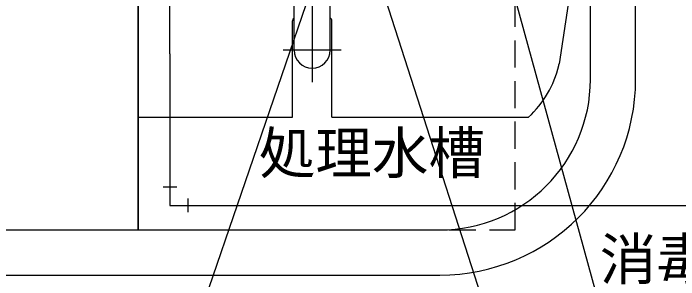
# Model space of a CAD drawing. Units: millimetres, scale not verified. Extents: x -8093 to 8093, y -5792 to 5792.
# Drawn here: x -5044 to -4161, y 344 to 698 of the extents above; entities that cross this region are included whole.
import ezdxf
from ezdxf.enums import TextEntityAlignment as Align

# ---------------------------------------------------------------- set-up
doc = ezdxf.new("R2010")
doc.units = ezdxf.units.MM
doc.header["$LTSCALE"] = 30
doc.linetypes.add('DASHED1', pattern=[1.8, 1.2, -0.6])
doc.linetypes.add('LONG_CHAIN', pattern=[21, 18, -1, 1, -1])
for name, color, linetype, lineweight in [('0-1_00クル-フ-0躯体', 3, 'Continuous', 25), ('0-2_00クル-フ-1機器', 2, 'Continuous', 25), ('0-7_00クル-フ-3空気管', 6, 'Continuous', 25)]:
    doc.layers.add(name, color=color, linetype=linetype, lineweight=lineweight)
doc.styles.add('ＭＳ ゴシック', font='')
doc.styles.get('ＭＳ ゴシック').set_extended_font_data('MS Gothic')

msp = doc.modelspace()

# ---------------------------------------------------------------- linework, layer by layer
at = {"layer": '0-1_00クル-フ-0躯体'}
for p, q in [((-4877.91, 1610.18), (-4877.91, 410.18)), ((-4877.91, 1610.18), (-4877.91, 410.18)), ((-4877.91, 410.18), (-4877.91, 1610.18)), ((-4277.91, 610.18), (-4277.91, 1410.18)), ((-4217.91, 610.18), (-4217.91, 1410.18)), ((-4835.91, 644.18), (-4835.91, 956.66)), ((-4283.21, 870.58), (-4319.52, 630.96)), ((-4671.16, 649.18), (-4671.16, 716.5)), ((-4623.16, 649.18), (-4623.16, 721.26)), ((-4673.16, 560.18), (-4673.16, 688.18)), ((-4621.16, 560.18), (-4621.16, 688.18)), ((-4878.69, 560.18), (-4673.16, 560.18)), ((-4621.16, 560.18), (-4359.98, 560.18)), ((-5877.91, 410.18), (-4477.91, 410.18)), ((-5877.91, 350.18), (-4477.91, 350.18))]:
    msp.add_line(p, q, dxfattribs=at)
at = {"layer": '0-1_00クル-フ-0躯体', "linetype": 'LONG_CHAIN'}
for p, q in [((-4647.16, 782.1), (-4647.16, 606.84)), ((-4608.65, 649.18), (-4685.67, 649.18))]:
    msp.add_line(p, q, dxfattribs=at)
at = {"layer": '0-1_00クル-フ-0躯体', "color": 4}
for points in [[(-4430.18, 907.42), (-4270.82, 326.7), (-4262.82, 326.7)], [(-4571.01, 783.02), (-4364.51, 140.22), (-4356.51, 140.22)], [(-4645.01, 741.02), (-4838.07, 176.83), (-4846.07, 176.83)]]:
    msp.add_lwpolyline(points, dxfattribs=at)
at = {"layer": '0-1_00クル-フ-0躯体'}
for centre, radius, start, end in [((-4668.16, 688.18), 5, 126.8699, 180), ((-4626.16, 688.18), 5, 0, 53.1301), ((-4647.16, 649.18), 24, 180, 0), ((-4451.18, 659.52), 134.86, 312.55389, 346.85863), ((-4325.37, 630.81), 5.85, 340.50107, 1.48699), ((-4477.91, 610.18), 200, 270, 0), ((-4477.91, 610.18), 260, 270, 0)]:
    msp.add_arc(centre, radius, start, end, dxfattribs=at)
at = {"layer": '0-2_00クル-フ-1機器', "linetype": 'DASHED1'}
msp.add_lwpolyline([(-5977.91, 410.18), (-4377.91, 410.18), (-4377.91, 1610.18)], dxfattribs=at)
at = {"layer": '0-7_00クル-フ-3空気管'}
for p, q in [((-4826.91, 466.89), (-4844.91, 466.89)), ((-4811.91, 433.89), (-4811.91, 451.89))]:
    msp.add_line(p, q, dxfattribs=at)
msp.add_lwpolyline([(-4835.91, 644.18), (-4835.91, 442.89), (-4093.92, 442.89)], dxfattribs=at)

# ---------------------------------------------------------------- texts
at = {"layer": '0-1_00クル-フ-0躯体', "color": 4, "style": 'ＭＳ ゴシック'}
for s, p in [('処理水槽', (-4717.86, 468.67)), ('消毒槽', (-4265.46, 327.38))]:
    msp.add_text(s, height=54.99, dxfattribs=at).set_placement(p, align=Align.BOTTOM_LEFT)

doc.saveas('drawing.dxf')
